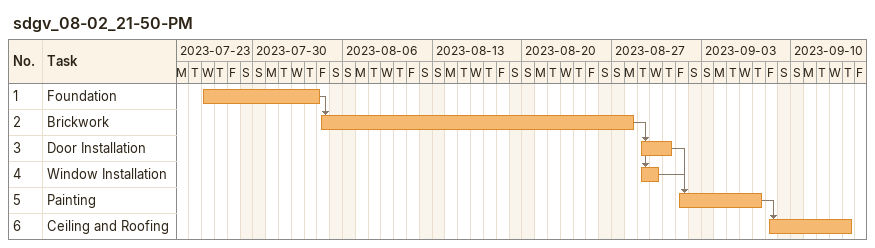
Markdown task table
sdgv_08-02_21-50-PM

| ID | Task | Start | Finish | Predecessors |
|---|---|---|---|---|
| 1 | Foundation | 2023-07-26 | 2023-08-04 |  |
| 2 | Brickwork | 2023-08-04 | 2023-08-28 | 1 |
| 3 | Door Installation | 2023-08-29 | 2023-08-31 | 2 |
| 4 | Window Installation | 2023-08-29 | 2023-08-30 | 2 |
| 5 | Painting | 2023-09-01 | 2023-09-07 | 3, 4 |
| 6 | Ceiling and Roofing | 2023-09-08 | 2023-09-14 | 5 |
